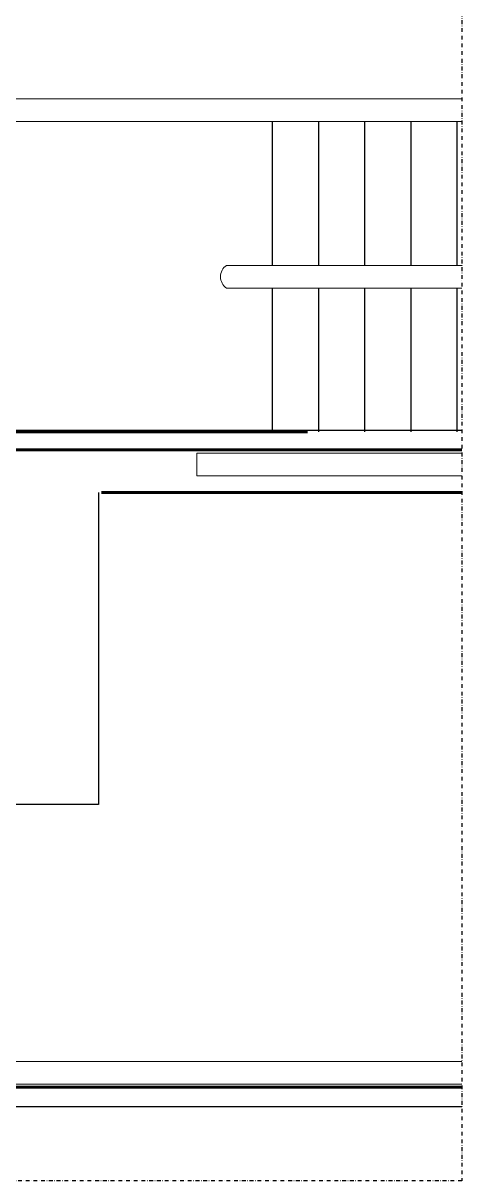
# Model space of a CAD drawing. Header units: centimetres. Extents: x -20963 to 233486, y -95276 to 159172.
# Drawn here: x 107098 to 107388, y 31353 to 32118 of the extents above; entities that cross this region are included whole.
import ezdxf

# ---------------------------------------------------------------- set-up
doc = ezdxf.new("R2010")
doc.units = ezdxf.units.CM
doc.header["$LTSCALE"] = 10
doc.header["$MEASUREMENT"] = 0
for name, pattern in [('006 plans$0$$0$DASHED2', [9.525, 6.35, -3.175]), ('006 plans$0$HIDDEN', [0.375, 0.25, -0.125]), ('006 Slab Edge$0$Hidden', [7.14375, 4.7625, -2.38125]), ('DASHDOT2', [0.5, 0.25, -0.125, 0, -0.125])]:
    doc.linetypes.add(name, pattern=pattern)
for name, color, linetype in [('006 plans$0$$0$A-FLOR-OVHD', 1, '006 plans$0$$0$DASHED2'), ('006 plans$0$$0$A-FLOR-RISR', 1, 'Continuous'), ('006 plans$0$A-ELEV', 2, 'Continuous'), ('A-MA-DEMISE LINE', 10, 'DASHDOT2'), ('LP-DIMENSION_INT_100', 51, 'Continuous')]:
    doc.layers.add(name, color=color, linetype=linetype)
for name, color, linetype, lineweight in [('006 plans$0$Handrail', 1, 'Continuous', 13), ('006 Slab Edge$0$A-SLB-EDG', 171, 'Continuous', 60), ('006 Slab Edge$0$UPSTAND', 4, 'Continuous', 60)]:
    doc.layers.add(name, color=color, linetype=linetype, lineweight=lineweight)

# ---------------------------------------------------------------- blocks, each defined once
blk = doc.blocks.new('gfgf')
at = {"layer": '006 plans$0$$0$A-FLOR-OVHD', "linetype": '006 plans$0$HIDDEN', "ltscale": 1000}
blk.add_lwpolyline([(407547.4, 245400), (407547.4, 243337), (404147.4, 243337), (404147.4, 244832.8)], dxfattribs=at)
at = {"layer": '006 plans$0$$0$A-FLOR-RISR'}
for points in [[(408697.4, 246900), (408697.4, 247850)], [(409002.2, 246900), (409002.2, 247850)], [(409307, 246900), (409307, 247850)], [(409611.8, 246900), (409611.8, 247850)], [(409916.6, 246900), (409916.6, 247850)], [(408697.4, 245800), (408697.4, 246750)], [(409002.2, 245800), (409002.2, 246750)], [(409307, 245800), (409307, 246750)], [(409611.8, 245800), (409611.8, 246750)], [(409916.6, 245800), (409916.6, 246750)]]:
    blk.add_lwpolyline(points, dxfattribs=at)
at = {"layer": '006 plans$0$A-ELEV'}
for points in [[(406958.3, 245810), (409947.4, 245810)], [(409947.4, 241340), (401427.4, 241340), (401427.4, 244800)]]:
    blk.add_lwpolyline(points, dxfattribs=at)
at = {"layer": '006 plans$0$Handrail', "color": 3}
for p, q in [((409947.4, 248000), (406397.4, 248000)), ((406397.4, 247850), (409947.4, 247850)), ((408392.5, 246900), (409947.4, 246900)), ((409947.4, 246750), (408392.6, 246750)), ((408197.4, 245510), (408197.4, 245660)), ((409947.4, 245660), (408197.4, 245660)), ((409947.4, 245510), (408197.4, 245510)), ((401777.4, 241640), (409947.4, 241640)), ((401677.4, 241490), (409947.4, 241490))]:
    blk.add_line(p, q, dxfattribs=at)
blk.add_arc((408442.9, 246825), 90.3, 123.87833, 236.1399, dxfattribs=at)
at = {"layer": '006 Slab Edge$0$A-SLB-EDG', "linetype": '006 Slab Edge$0$Hidden', "ltscale": 50}
blk.add_line((409947.4, 245400), (406547.4, 245400), dxfattribs=at)
at = {"layer": '006 Slab Edge$0$A-SLB-EDG'}
blk.add_lwpolyline([(409947.4, 241470), (401557.4, 241470), (401557.4, 244800), (405447.4, 244800), (405447.4, 244950), (406547.4, 244950), (406547.4, 245680), (409947.4, 245680)], dxfattribs=at)
at = {"layer": '006 Slab Edge$0$UPSTAND', "linetype": '006 Slab Edge$0$Hidden', "ltscale": 50}
blk.add_line((406547.4, 245800), (409947.4, 245800), dxfattribs=at)
blk = doc.blocks.new('PLAN')
at = {"layer": 'A-MA-DEMISE LINE', "color": 4, "elevation": 0}
blk.add_lwpolyline([(100313.3, 33129.95), (103312.12, 33129.95), (103312.12, 31353.36), (100313.3, 31353.36)], close=True, dxfattribs=at)
at = {"layer": 'A-MA-DEMISE LINE', "color": 4, "xscale": 0.1, "yscale": 0.1, "zscale": 0.1}
blk.add_blockref('gfgf', (62317.38, 7268.24, 0), dxfattribs=at)

msp = doc.modelspace()

# ---------------------------------------------------------------- block references
at = {"layer": 'LP-DIMENSION_INT_100', "color": 2}
msp.add_blockref('PLAN', (4076.07, 0), dxfattribs=at)

doc.saveas('drawing.dxf')
